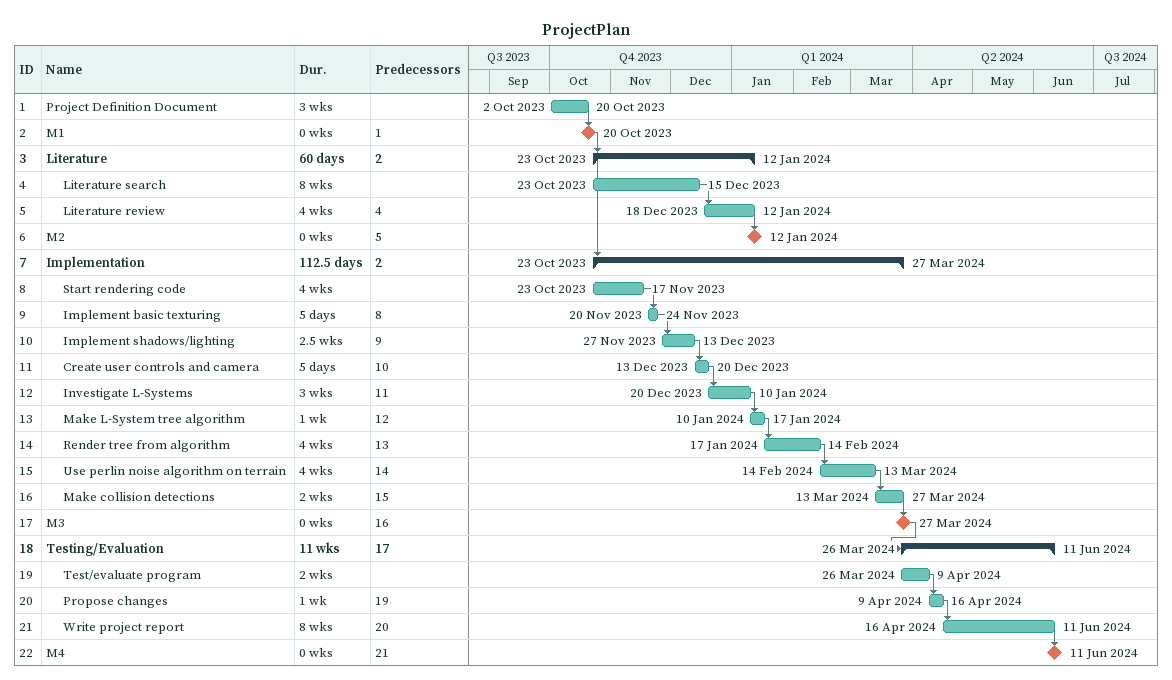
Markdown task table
ProjectPlan

| ID | Level | Task | Duration | Start | Finish | Predecessors |
|---|---|---|---|---|---|---|
| 1 | 1 | Project Definition Document | 3w | 2023-10-02 | 2023-10-20 |  |
| 2 | 1 | M1 | 0w | 2023-10-20 | 2023-10-20 | 1 |
| 3 | 1 | **Literature** | 60d | 2023-10-23 | 2024-01-12 | 2 |
| 4 | 2 | Literature search | 8w | 2023-10-23 | 2023-12-15 |  |
| 5 | 2 | Literature review | 4w | 2023-12-18 | 2024-01-12 | 4 |
| 6 | 1 | M2 | 0w | 2024-01-12 | 2024-01-12 | 5 |
| 7 | 1 | **Implementation** | 112.5d | 2023-10-23 | 2024-03-27 | 2 |
| 8 | 2 | Start rendering code | 4w | 2023-10-23 | 2023-11-17 |  |
| 9 | 2 | Implement basic texturing | 5d | 2023-11-20 | 2023-11-24 | 8 |
| 10 | 2 | Implement shadows/lighting | 2.5w | 2023-11-27 | 2023-12-13 | 9 |
| 11 | 2 | Create user controls and camera | 5d | 2023-12-13 | 2023-12-20 | 10 |
| 12 | 2 | Investigate L-Systems | 3w | 2023-12-20 | 2024-01-10 | 11 |
| 13 | 2 | Make L-System tree algorithm | 1w | 2024-01-10 | 2024-01-17 | 12 |
| 14 | 2 | Render tree from algorithm | 4w | 2024-01-17 | 2024-02-14 | 13 |
| 15 | 2 | Use perlin noise algorithm on terrain | 4w | 2024-02-14 | 2024-03-13 | 14 |
| 16 | 2 | Make collision detections | 2w | 2024-03-13 | 2024-03-27 | 15 |
| 17 | 1 | M3 | 0w | 2024-03-27 | 2024-03-27 | 16 |
| 18 | 1 | **Testing/Evaluation** | 11w | 2024-03-26 | 2024-06-11 | 17 |
| 19 | 2 | Test/evaluate program | 2w | 2024-03-26 | 2024-04-09 |  |
| 20 | 2 | Propose changes | 1w | 2024-04-09 | 2024-04-16 | 19 |
| 21 | 2 | Write project report | 8w | 2024-04-16 | 2024-06-11 | 20 |
| 22 | 1 | M4 | 0w | 2024-06-11 | 2024-06-11 | 21 |
